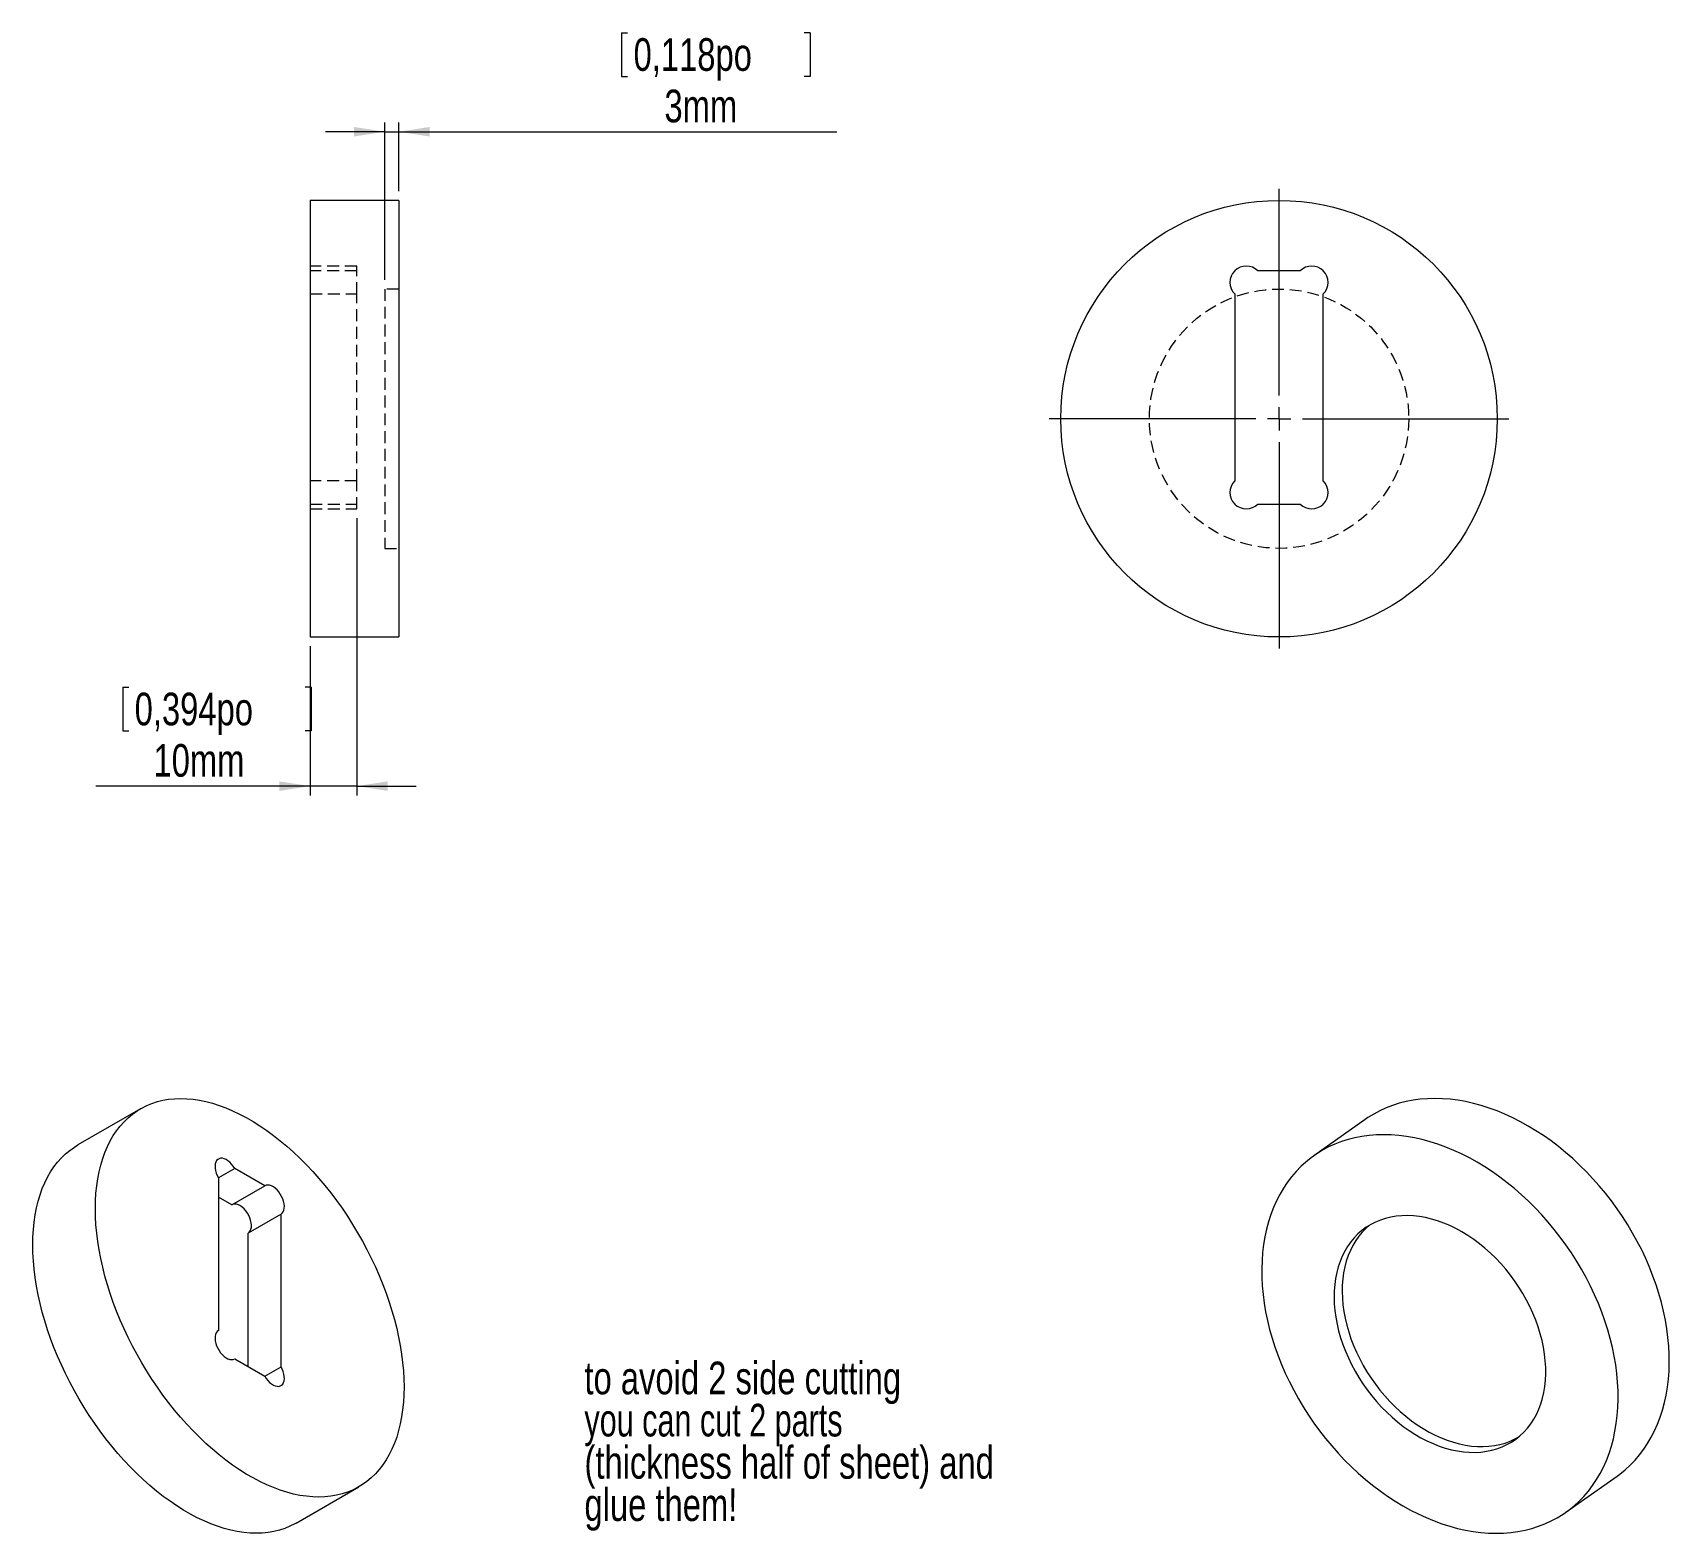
# Paper-space layout 'Feuille3' of a CAD drawing. Header units: millimetres. Extents: x 50 to 226, y 37 to 198.
import ezdxf

# ---------------------------------------------------------------- set-up
doc = ezdxf.new("R2010")
doc.units = ezdxf.units.MM
doc.linetypes.add('HIDDEN', pattern=[1.905, 1.27, -0.635])
doc.styles.add('SLDTEXTSTYLE0', font='TXT', dxfattribs={"width": 0.75})
doc.styles.add('SLDTEXTSTYLE1', font='TXT', dxfattribs={"width": 0.7})
doc.dimstyles.new('SLDDIMSTYLE1', dxfattribs={"dimtxt": 3.5, "dimasz": 3.302, "dimexe": 0, "dimexo": 0.0625, "dimgap": 0.875, "dimtad": 1, "dimtoh": 1, "dimlfac": 2, "dimrnd": 1e-09, "dimzin": 12, "dimdsep": 46, "dimtxsty": 'SLDTEXTSTYLE0', "dimsah": 1, "dimcen": 0.09, "dimadec": 0, "dimazin": 0, "dimtfac": 1, "dimtofl": 0, "dimtmove": 0, "dimatfit": 3, "dimfxl": 1, "dimfrac": 2, "dimtolj": 1, "dimtzin": 12, "dimarcsym": 0})

# ---------------------------------------------------------------- blocks, each defined once
blk = doc.blocks.new('SW_NOTE_122')
at = {"color": 0, "linetype": 'Continuous', "lineweight": 0, "char_height": 3.5, "attachment_point": 1}
for s, insert, style in [('to avoid 2 side cutting', (0, 4.51), 'SLDTEXTSTYLE0'), ('you can cut 2 parts ', (0, -0.01), 'SLDTEXTSTYLE1'), ('(thickness half of sheet) and ', (0, -4.54), 'SLDTEXTSTYLE0'), ('glue them!', (0, -9.07), 'SLDTEXTSTYLE0')]:
    blk.add_mtext(s, dxfattribs=dict(at, insert=insert, style=style))
blk = doc.blocks.new('*D126')
at = {"color": 7, "linetype": 'Continuous', "lineweight": 0}
for p, q in [((113.3, 197.73), (113.3, 193.05)), ((113.3, 197.73), (113.94, 197.73)), ((133.51, 197.73), (132.87, 197.73)), ((133.51, 197.73), (133.51, 193.05)), ((113.3, 193.05), (113.94, 193.05)), ((133.51, 193.05), (132.87, 193.05)), ((87.9, 171.26), (87.9, 188.12)), ((89.4, 180.76), (89.4, 188.12)), ((87.9, 187.12), (81.55, 187.12)), ((87.9, 187.12), (89.4, 187.12)), ((89.4, 187.12), (136.38, 187.12))]:
    blk.add_line(p, q, dxfattribs=at)
for points in [[(87.9, 187.12), (84.6, 187.63), (84.6, 186.61)], [(89.4, 187.12), (92.7, 186.61), (92.7, 187.63)]]:
    blk.add_solid(points, dxfattribs=at)
at = {"color": 7, "linetype": 'Continuous', "lineweight": 0, "char_height": 3.5, "attachment_point": 1, "style": 'SLDTEXTSTYLE0'}
for s, insert in [('0,118po', (114.58, 197.15)), ('3mm', (117.89, 191.63))]:
    blk.add_mtext(s, dxfattribs=dict(at, insert=insert))
blk = doc.blocks.new('*D127')
at = {"color": 7, "linetype": 'Continuous', "lineweight": 0}
for p, q in [((84.9, 145.69), (84.9, 115.97)), ((79.9, 131.96), (79.9, 115.97)), ((59.8, 127.58), (59.8, 122.89)), ((59.8, 127.58), (60.44, 127.58)), ((80.01, 127.58), (79.37, 127.58)), ((80.01, 127.58), (80.01, 122.89)), ((59.8, 122.89), (60.44, 122.89)), ((80.01, 122.89), (79.37, 122.89)), ((79.9, 116.97), (56.92, 116.97)), ((84.9, 116.97), (79.9, 116.97)), ((84.9, 116.97), (91.25, 116.97))]:
    blk.add_line(p, q, dxfattribs=at)
for points in [[(79.9, 116.97), (76.6, 117.48), (76.6, 116.46)], [(84.9, 116.97), (88.2, 116.46), (88.2, 117.48)]]:
    blk.add_solid(points, dxfattribs=at)
at = {"color": 7, "linetype": 'Continuous', "lineweight": 0, "char_height": 3.5, "attachment_point": 1, "style": 'SLDTEXTSTYLE0'}
for s, insert in [('0,394po', (61.08, 126.99)), ('10mm', (63.1, 121.48))]:
    blk.add_mtext(s, dxfattribs=dict(at, insert=insert))
blk = doc.blocks.new('SW_CENTERMARKSYMBOL_0')
at = {"color": 0, "linetype": 'Continuous', "lineweight": 0}
for p, q in [((0, 2.5), (0, 24.65)), ((-2.5, 0), (-24.65, 0)), ((0, 0), (-1.25, 0)), ((0, 0), (0, 1.25)), ((0, 0), (0, -1.25)), ((0, 0), (1.25, 0)), ((2.5, 0), (24.65, 0)), ((0, -2.5), (0, -24.65))]:
    blk.add_line(p, q, dxfattribs=at)

psp = doc.layouts.new('Feuille3')

# ---------------------------------------------------------------- linework, layer by layer
at = {"color": 7, "linetype": 'Continuous', "lineweight": 15}
for p, q in [((89.4024, 179.763), (79.9024, 179.763)), ((79.9024, 179.763), (79.9024, 132.9584)), ((89.4024, 179.763), (89.4024, 132.9584)), ((186.0675, 172.2062), (181.5173, 172.2062)), ((179.0424, 169.7314), (179.0424, 149.6811)), ((188.5424, 149.6811), (188.5424, 169.7314)), ((181.5173, 147.2062), (186.0675, 147.2062)), ((79.9024, 132.9584), (89.4024, 132.9584)), ((61.7166, 82.3851), (54.9991, 78.5072)), ((193.0218, 81.2265), (187.5367, 77.3486)), ((71.808, 75.9848), (70.0579, 74.9745)), ((75.0255, 74.1274), (71.808, 75.9848)), ((70.058, 74.9743), (70.058, 58.6024)), ((71.49, 72.0864), (75.0255, 74.1274)), ((71.49, 72.0864), (70.058, 72.913)), ((76.7755, 71.0963), (73.24, 69.0553)), ((76.7755, 54.7245), (76.7755, 71.0963)), ((73.24, 54.7446), (73.24, 69.0553)), ((71.808, 55.5713), (75.0255, 53.7139)), ((75.0253, 53.714), (76.7755, 54.7245)), ((214.5564, 39.1307), (220.0415, 43.0086)), ((78.3995, 37.9721), (85.117, 41.85))]:
    psp.add_line(p, q, dxfattribs=at)
at = {"color": 7, "linetype": 'HIDDEN', "lineweight": 0}
for p, q in [((84.9024, 172.7188), (79.9024, 172.7188)), ((84.9024, 172.2062), (79.9024, 172.2062)), ((84.9024, 169.7314), (84.9024, 172.7188)), ((87.9024, 170.263), (87.9024, 142.4584)), ((89.4024, 170.263), (87.9024, 170.263)), ((79.9024, 169.7314), (84.9024, 169.7314)), ((84.9024, 149.6811), (84.9024, 169.7314)), ((84.9024, 149.6811), (79.9024, 149.6811)), ((84.9024, 146.6937), (84.9024, 149.6811)), ((79.9024, 147.2062), (84.9024, 147.2062)), ((79.9024, 146.6937), (84.9024, 146.6937)), ((87.9024, 142.4584), (89.4024, 142.4584))]:
    psp.add_line(p, q, dxfattribs=at)
at = {"color": 7, "linetype": 'Continuous', "lineweight": 15, "flags": 128}
for points in [[(56.8689, 71.6705), (56.8851, 72.5064), (56.9336, 73.3219), (57.0144, 74.1156), (57.1274, 74.8857), (57.2722, 75.6309), (57.4486, 76.3496), (57.6563, 77.0404), (57.8948, 77.702), (58.1638, 78.3332), (58.4625, 78.9325), (58.7906, 79.499), (59.1473, 80.0314), (59.5319, 80.5288), (59.9437, 80.9901), (60.3819, 81.4145), (60.8455, 81.8011), (61.3338, 82.1492), (61.8458, 82.4581), (62.3804, 82.7271), (62.9366, 82.9558), (63.5133, 83.1437), (64.1094, 83.2905), (64.7238, 83.3958), (65.3551, 83.4594), (66.0022, 83.4813), (66.6639, 83.4613), (67.3387, 83.3996), (68.0255, 83.2962), (68.7228, 83.1514), (69.4293, 82.9654), (70.1436, 82.7385), (70.8643, 82.4713), (71.59, 82.1643), (72.3193, 81.818), (73.0507, 81.4331), (73.7829, 81.0105), (74.5143, 80.5508), (75.2436, 80.0551), (75.9693, 79.5243), (76.69, 78.9594), (77.4043, 78.3615), (78.1108, 77.7318), (78.8081, 77.0715), (79.4949, 76.382), (80.1697, 75.6646), (80.8314, 74.9206), (81.4785, 74.1516), (82.1098, 73.359), (82.7242, 72.5444), (83.3203, 71.7094), (83.897, 70.8556), (84.4532, 69.9847), (84.9878, 69.0985), (85.4997, 68.1985), (85.988, 67.2867), (86.4517, 66.3647), (86.8899, 65.4344), (87.3017, 64.4976), (87.6863, 63.5562), (88.043, 62.6119), (88.371, 61.6667), (88.6698, 60.7224), (88.9387, 59.7808), (89.1773, 58.8437), (89.385, 57.9131), (89.5614, 56.9907), (89.7062, 56.0784), (89.8191, 55.1778), (89.9, 54.2909), (89.9485, 53.4193), (89.9647, 52.5646), (89.9485, 51.7287), (89.9, 50.9132), (89.8191, 50.1196), (89.7062, 49.3494), (89.5614, 48.6043), (89.385, 47.8856), (89.1773, 47.1947), (88.9387, 46.5331), (88.6698, 45.902), (88.371, 45.3026), (88.043, 44.7361), (87.6863, 44.2037), (87.3017, 43.7063), (86.8899, 43.245), (86.4517, 42.8206), (85.988, 42.434), (85.4997, 42.0859), (84.9878, 41.7771), (84.4532, 41.508), (83.897, 41.2793), (83.3203, 41.0914), (82.7242, 40.9447), (82.1098, 40.8394), (81.4785, 40.7757), (80.8314, 40.7538), (80.1697, 40.7738), (79.4949, 40.8355), (78.8081, 40.9389), (78.1108, 41.0837), (77.4043, 41.2698), (76.69, 41.4966), (75.9693, 41.7638), (75.2436, 42.0708), (74.5143, 42.4171), (73.7829, 42.802), (73.0507, 43.2246), (72.3193, 43.6843), (71.59, 44.18), (70.8643, 44.7109), (70.1436, 45.2758), (69.4293, 45.8737), (68.7228, 46.5033), (68.0255, 47.1636), (67.3387, 47.8531), (66.6639, 48.5706), (66.0022, 49.3145), (65.3551, 50.0835), (64.7238, 50.8761), (64.1094, 51.6907), (63.5133, 52.5257), (62.9366, 53.3795), (62.3804, 54.2504), (61.8458, 55.1367), (61.3338, 56.0366), (60.8455, 56.9485), (60.3819, 57.8704), (59.9437, 58.8007), (59.5319, 59.7375), (59.1473, 60.6789), (58.7906, 61.6232), (58.4625, 62.5684), (58.1638, 63.5127), (57.8948, 64.4544), (57.6563, 65.3914), (57.4486, 66.322), (57.2722, 67.2444), (57.1274, 68.1568), (57.0144, 69.0573), (56.9336, 69.9442), (56.8851, 70.8159), (56.8689, 71.6705)], [(220.0437, 71.6705), (219.4329, 72.5064), (218.7969, 73.3219), (218.1368, 74.1156), (217.454, 74.8857), (216.7498, 75.6309), (216.0256, 76.3496), (215.2829, 77.0404), (214.523, 77.702), (213.7474, 78.3332), (212.9578, 78.9325), (212.1555, 79.499), (211.3423, 80.0314), (210.5196, 80.5288), (209.6892, 80.9901), (208.8525, 81.4145), (208.0113, 81.8011), (207.1672, 82.1492), (206.3219, 82.4581), (205.4769, 82.7271), (204.6341, 82.9558), (203.7949, 83.1437), (202.9611, 83.2905), (202.1343, 83.3958), (201.3162, 83.4594), (200.5082, 83.4813), (199.712, 83.4613), (198.9291, 83.3996), (198.1612, 83.2962), (197.4096, 83.1514), (196.6759, 82.9654), (195.9615, 82.7385), (195.2677, 82.4713), (194.596, 82.1643), (193.9477, 81.818), (193.324, 81.4331), (193.0218, 81.2265)], [(214.5586, 67.7925), (213.9478, 68.6284), (213.3117, 69.444), (212.6517, 70.2376), (211.9689, 71.0078), (211.2647, 71.7529), (210.5405, 72.4716), (209.7977, 73.1625), (209.0379, 73.8241), (208.2623, 74.4552), (207.4727, 75.0546), (206.6704, 75.621), (205.8572, 76.1535), (205.0345, 76.6509), (204.204, 77.1122), (203.3674, 77.5366), (202.5262, 77.9232), (201.6821, 78.2712), (200.8367, 78.5801), (199.9918, 78.8492), (199.149, 79.0779), (198.3098, 79.2658), (197.476, 79.4125), (196.6492, 79.5178), (195.831, 79.5815), (195.023, 79.6034), (194.2269, 79.5834), (193.444, 79.5217), (192.676, 79.4183), (191.9245, 79.2734), (191.1908, 79.0874), (190.4763, 78.8606), (189.7826, 78.5934), (189.1109, 78.2863), (188.4626, 77.9401), (187.8389, 77.5552), (187.2411, 77.1325), (186.6703, 76.6729), (186.1276, 76.1772), (185.6142, 75.6463), (185.1309, 75.0814), (184.6788, 74.4835), (184.2588, 73.8538), (183.8716, 73.1936), (183.518, 72.5041), (183.1988, 71.7866), (182.9144, 71.0427), (182.6656, 70.2736), (182.4528, 69.4811), (182.2763, 68.6665), (182.1366, 67.8315), (182.0339, 66.9777), (181.9685, 66.1068), (181.9404, 65.2205), (181.9496, 64.3206), (181.9963, 63.4087), (182.0803, 62.4868), (182.2014, 61.5565), (182.3593, 60.6197), (182.5539, 59.6783), (182.7846, 58.734), (183.0511, 57.7888), (183.3529, 56.8444), (183.6892, 55.9028), (184.0596, 54.9658), (184.4632, 54.0352), (184.8993, 53.1128), (185.3669, 52.2004), (185.8653, 51.2999), (186.3934, 50.4129), (186.9501, 49.5413), (187.5345, 48.6867), (188.1453, 47.8508), (188.7814, 47.0352), (189.4415, 46.2416), (190.1242, 45.4715), (190.8284, 44.7263), (191.5526, 44.0076), (192.2954, 43.3168), (193.0553, 42.6552), (193.8308, 42.024), (194.6204, 41.4247), (195.4227, 40.8582), (196.2359, 40.3258), (197.0586, 39.8284), (197.8891, 39.3671), (198.7257, 38.9427), (199.5669, 38.5561), (200.411, 38.208), (201.2564, 37.8991), (202.1013, 37.6301), (202.9442, 37.4014), (203.7833, 37.2135), (204.6171, 37.0667), (205.4439, 36.9614), (206.2621, 36.8978), (207.0701, 36.8759), (207.8663, 36.8958), (208.6491, 36.9576), (209.4171, 37.061), (210.1686, 37.2058), (210.9024, 37.3918), (211.6168, 37.6187), (212.3105, 37.8859), (212.9822, 38.1929), (213.6305, 38.5392), (214.2542, 38.924), (214.852, 39.3467), (215.4228, 39.8063), (215.9655, 40.3021), (216.4789, 40.8329), (216.9622, 41.3978), (217.4143, 41.9957), (217.8343, 42.6254), (218.2215, 43.2856), (218.5751, 43.9752), (218.8944, 44.6926), (219.1787, 45.4366), (219.4275, 46.2056), (219.6403, 46.9982), (219.8168, 47.8128), (219.9565, 48.6478), (220.0592, 49.5016), (220.1246, 50.3724), (220.1527, 51.2587), (220.1435, 52.1587), (220.0968, 53.0705), (220.0128, 53.9925), (219.8918, 54.9228), (219.7338, 55.8596), (219.5392, 56.801), (219.3085, 57.7452), (219.042, 58.6905), (218.7402, 59.6348), (218.4039, 60.5764), (218.0335, 61.5134), (217.6299, 62.4441), (217.1939, 63.3665), (216.7262, 64.2788), (216.2278, 65.1794), (215.6997, 66.0663), (215.143, 66.9379), (214.5586, 67.7925)], [(50.1514, 67.7925), (50.1676, 68.6284), (50.2161, 69.444), (50.2969, 70.2376), (50.4099, 71.0078), (50.5547, 71.7529), (50.7311, 72.4716), (50.9388, 73.1625), (51.1773, 73.8241), (51.4463, 74.4552), (51.745, 75.0546), (52.0731, 75.621), (52.4298, 76.1535), (52.8144, 76.6509), (53.2262, 77.1122), (53.6643, 77.5366), (54.128, 77.9232), (54.6163, 78.2712), (54.9991, 78.5072)], [(71.808, 75.9848), (71.6521, 76.2274), (71.4765, 76.4496), (71.2861, 76.6453), (71.0861, 76.8092), (70.8819, 76.9368), (70.6791, 77.0247), (70.4832, 77.0704), (70.2996, 77.0728), (70.1333, 77.0316), (69.9888, 76.9482), (69.87, 76.8247), (69.7803, 76.6645), (69.7219, 76.4719), (69.6967, 76.2523), (69.7051, 76.0117), (69.747, 75.7565), (69.8213, 75.4937), (69.9259, 75.2306), (70.058, 74.9743)], [(76.7755, 71.0963), (76.9076, 71.2002), (77.0123, 71.3425), (77.0865, 71.5195), (77.1285, 71.7262), (77.1369, 71.9572), (77.1117, 72.2059), (77.0533, 72.4658), (76.9636, 72.7296), (76.8448, 72.9903), (76.7003, 73.2406), (76.534, 73.4737), (76.3504, 73.6834), (76.1545, 73.8638), (75.9517, 74.0101), (75.7475, 74.1182), (75.5475, 74.1852), (75.3571, 74.2094), (75.1815, 74.1899), (75.0255, 74.1274)], [(73.24, 69.0553), (73.3721, 69.1591), (73.4767, 69.3015), (73.551, 69.4784), (73.593, 69.6852), (73.6014, 69.9161), (73.5761, 70.1649), (73.5178, 70.4248), (73.428, 70.6886), (73.3093, 70.9492), (73.1648, 71.1996), (72.9984, 71.4327), (72.8148, 71.6424), (72.619, 71.8228), (72.4162, 71.969), (72.212, 72.0772), (72.0119, 72.1442), (71.8215, 72.1683), (71.646, 72.1489), (71.49, 72.0864)], [(209.0735, 63.9146), (208.5978, 64.5592), (208.097, 65.1828), (207.5728, 65.7833), (207.0269, 66.3587), (206.4611, 66.9072), (205.8774, 67.4269), (205.2776, 67.9161), (204.6638, 68.3731), (204.0379, 68.7965), (203.4021, 69.1848), (202.7585, 69.5367), (202.1092, 69.8511), (201.4563, 70.127), (200.8021, 70.3633), (200.1487, 70.5594), (199.4983, 70.7145), (198.8531, 70.8283), (198.2151, 70.9002), (197.5865, 70.93), (196.9694, 70.9177), (196.3659, 70.8632), (195.7779, 70.7669), (195.2074, 70.6289), (194.6564, 70.4497), (194.1265, 70.23), (193.6196, 69.9705), (193.1374, 69.672), (192.6815, 69.3355), (192.2534, 68.9622), (191.8544, 68.5532), (191.4861, 68.11), (191.1494, 67.634), (190.8457, 67.1268), (190.5758, 66.5901), (190.3407, 66.0256), (190.1412, 65.4353), (189.9779, 64.821), (189.8514, 64.1849), (189.762, 63.5291), (189.7102, 62.8556), (189.696, 62.1669), (189.7195, 61.4651), (189.7806, 60.7526), (189.8792, 60.0317), (190.0148, 59.3049), (190.1872, 58.5745), (190.3955, 57.843), (190.6393, 57.1129), (190.9176, 56.3865), (191.2296, 55.6662), (191.5742, 54.9545), (191.9503, 54.2537), (192.3565, 53.5662), (192.7917, 52.8941), (193.2542, 52.2399), (193.7427, 51.6055), (194.2554, 50.9932), (194.7907, 50.405), (195.3467, 49.8428), (195.9217, 49.3085), (196.5137, 48.8038), (197.1208, 48.3305), (197.7409, 47.8902), (198.372, 47.4842), (199.012, 47.1139), (199.6587, 46.7806), (200.3101, 46.4853), (200.9638, 46.2291), (201.6179, 46.0128), (202.2701, 45.8371), (202.9182, 45.7026), (203.5601, 45.6098), (204.1936, 45.5589), (204.8167, 45.5501), (205.4272, 45.5835), (206.0233, 45.659), (206.6027, 45.7762), (207.1637, 45.9348), (207.7044, 46.1343), (208.223, 46.374), (208.7178, 46.6532), (209.187, 46.9708), (209.6292, 47.3258), (210.0429, 47.7172), (210.4268, 48.1434), (210.7794, 48.6032), (211.0997, 49.095), (211.3867, 49.6172), (211.6393, 50.1681), (211.8567, 50.7457), (212.0381, 51.3482), (212.1831, 51.9737), (212.2911, 52.6199), (212.3617, 53.2848), (212.3948, 53.9662), (212.3901, 54.6618), (212.3477, 55.3692), (212.2679, 56.0862), (212.1507, 56.8104), (211.9967, 57.5393), (211.8062, 58.2705), (211.5801, 59.0016), (211.3189, 59.7302), (211.0236, 60.4538), (210.6952, 61.1701), (210.3347, 61.8766), (209.9434, 62.5711), (209.5225, 63.2512), (209.0735, 63.9146)], [(220.0415, 43.0086), (220.3371, 43.2246), (220.908, 43.6843), (221.4506, 44.18), (221.9641, 44.7109), (222.4473, 45.2758), (222.8994, 45.8737), (223.3195, 46.5033), (223.7067, 47.1636), (224.0602, 47.8531), (224.3795, 48.5706), (224.6638, 49.3145), (224.9126, 50.0835), (225.1255, 50.8761), (225.3019, 51.6907), (225.4416, 52.5257), (225.5443, 53.3795), (225.6098, 54.2504), (225.6379, 55.1367), (225.6286, 56.0366), (225.5819, 56.9485), (225.498, 57.8704), (225.3769, 58.8007), (225.2189, 59.7375), (225.0243, 60.6789), (224.7936, 61.6232), (224.5271, 62.5684), (224.2254, 63.5127), (223.889, 64.4544), (223.5186, 65.3914), (223.115, 66.322), (222.679, 67.2444), (222.2113, 68.1568), (221.7129, 69.0573), (221.1849, 69.9442), (220.6281, 70.8159), (220.0437, 71.6705)], [(193.4657, 69.881), (193.1194, 69.5745), (192.7205, 69.1656), (192.3521, 68.7223), (192.0155, 68.2463), (191.7117, 67.7391), (191.4419, 67.2024), (191.2068, 66.6379), (191.0073, 66.0476), (190.844, 65.4333), (190.7174, 64.7972), (190.6281, 64.1414), (190.5762, 63.4679), (190.562, 62.7792), (190.5856, 62.0774), (190.6467, 61.3649), (190.7453, 60.644), (190.8809, 59.9172), (191.0532, 59.1868), (191.2616, 58.4553), (191.5054, 57.7252), (191.7837, 56.9988), (192.0957, 56.2785), (192.4403, 55.5668), (192.8163, 54.866), (193.2226, 54.1785), (193.6577, 53.5064), (194.1203, 52.8522), (194.6088, 52.2178), (195.1215, 51.6055), (195.6567, 51.0173), (196.2128, 50.4551), (196.7878, 49.9208), (197.3798, 49.4161), (197.9869, 48.9428), (198.607, 48.5025), (199.2381, 48.0965), (199.878, 47.7262), (200.5248, 47.3929), (201.1761, 47.0976), (201.8299, 46.8414), (202.484, 46.6251), (203.1362, 46.4494), (203.7843, 46.3149), (204.4261, 46.2221), (205.0597, 46.1712), (205.6828, 46.1625), (206.2933, 46.1958), (206.8893, 46.2713), (207.4688, 46.3885), (208.0298, 46.5471), (208.5705, 46.7466), (209.0891, 46.9863), (209.4935, 47.2105)], [(78.3995, 37.9721), (78.2703, 37.8991), (77.7357, 37.6301), (77.1795, 37.4014), (76.6028, 37.2135), (76.0066, 37.0667), (75.3923, 36.9614), (74.761, 36.8978), (74.1139, 36.8759), (73.4522, 36.8958), (72.7774, 36.9576), (72.0906, 37.061), (71.3933, 37.2058), (70.6868, 37.3918), (69.9725, 37.6187), (69.2518, 37.8859), (68.5261, 38.1929), (67.7968, 38.5392), (67.0654, 38.924), (66.3332, 39.3467), (65.6018, 39.8063), (64.8725, 40.3021), (64.1468, 40.8329), (63.4261, 41.3978), (62.7118, 41.9957), (62.0053, 42.6254), (61.308, 43.2856), (60.6212, 43.9752), (59.9463, 44.6926), (59.2847, 45.4366), (58.6376, 46.2056), (58.0062, 46.9982), (57.3919, 47.8128), (56.7958, 48.6478), (56.2191, 49.5016), (55.6629, 50.3724), (55.1283, 51.2587), (54.6163, 52.1587), (54.128, 53.0705), (53.6643, 53.9925), (53.2262, 54.9228), (52.8144, 55.8596), (52.4298, 56.801), (52.0731, 57.7452), (51.745, 58.6905), (51.4463, 59.6348), (51.1773, 60.5764), (50.9388, 61.5134), (50.7311, 62.4441), (50.5547, 63.3665), (50.4099, 64.2788), (50.2969, 65.1794), (50.2161, 66.0663), (50.1676, 66.9379), (50.1514, 67.7925)], [(70.058, 58.6024), (69.9259, 58.4986), (69.8213, 58.3562), (69.747, 58.1792), (69.7051, 57.9725), (69.6967, 57.7416), (69.7219, 57.4928), (69.7803, 57.2329), (69.87, 56.9691), (69.9888, 56.7084), (70.1333, 56.4581), (70.2996, 56.225), (70.4832, 56.0153), (70.6791, 55.8349), (70.8819, 55.6887), (71.0861, 55.5805), (71.2861, 55.5135), (71.4765, 55.4894), (71.6521, 55.5088), (71.808, 55.5713)], [(75.0255, 53.7139), (75.1815, 53.4713), (75.3571, 53.2492), (75.5475, 53.0535), (75.7475, 52.8896), (75.9517, 52.7619), (76.1545, 52.674), (76.3504, 52.6283), (76.534, 52.626), (76.7003, 52.6671), (76.8448, 52.7505), (76.9636, 52.874), (77.0533, 53.0342), (77.1117, 53.2268), (77.1369, 53.4464), (77.1285, 53.6871), (77.0865, 53.9422), (77.0123, 54.205), (76.9076, 54.4681), (76.7755, 54.7245)]]:
    psp.add_lwpolyline(points, dxfattribs=at)
at = {"color": 7, "linetype": 'Continuous', "lineweight": 15}
psp.add_circle((183.7924, 156.3607), 23.4023, dxfattribs=at)
at = {"color": 7, "linetype": 'HIDDEN', "lineweight": 0}
psp.add_circle((183.7924, 156.3607), 13.9023, dxfattribs=at)
at = {"color": 7, "linetype": 'Continuous', "lineweight": 15}
for centre, start, end in [((180.2798, 170.9688), 45, 225), ((187.3049, 170.9688), 315, 135), ((180.2798, 148.4437), 135, 315), ((187.3049, 148.4437), 225, 45)]:
    psp.add_arc(centre, 1.75, start, end, dxfattribs=at)

# ---------------------------------------------------------------- block references
at = {"color": 7, "linetype": 'Continuous', "lineweight": 0}
for name, p in [('SW_CENTERMARKSYMBOL_0', (183.7924, 156.3607)), ('SW_NOTE_122', (109.3116, 50.7655))]:
    psp.add_blockref(name, p, dxfattribs=at)

# ---------------------------------------------------------------- dimensions: what is measured, and where the dimension line sits
for base, p1, p2, picture, middle in [((89.4024, 187.1228), (87.9024, 170.263), (89.4024, 179.763), '*D126', (123.4024, 187.1228)), ((79.9024, 116.9678), (84.9024, 146.6937), (79.9024, 132.9584), '*D127', (69.9024, 116.9678))]:
    dim = psp.add_linear_dim(base=base, p1=p1, p2=p2, dimstyle='SLDDIMSTYLE1', dxfattribs=at)
    dim.commit()
    dim.dimension.update_dxf_attribs({"geometry": picture, "text_midpoint": middle, "dimtype": 160})

doc.saveas('drawing.dxf')
